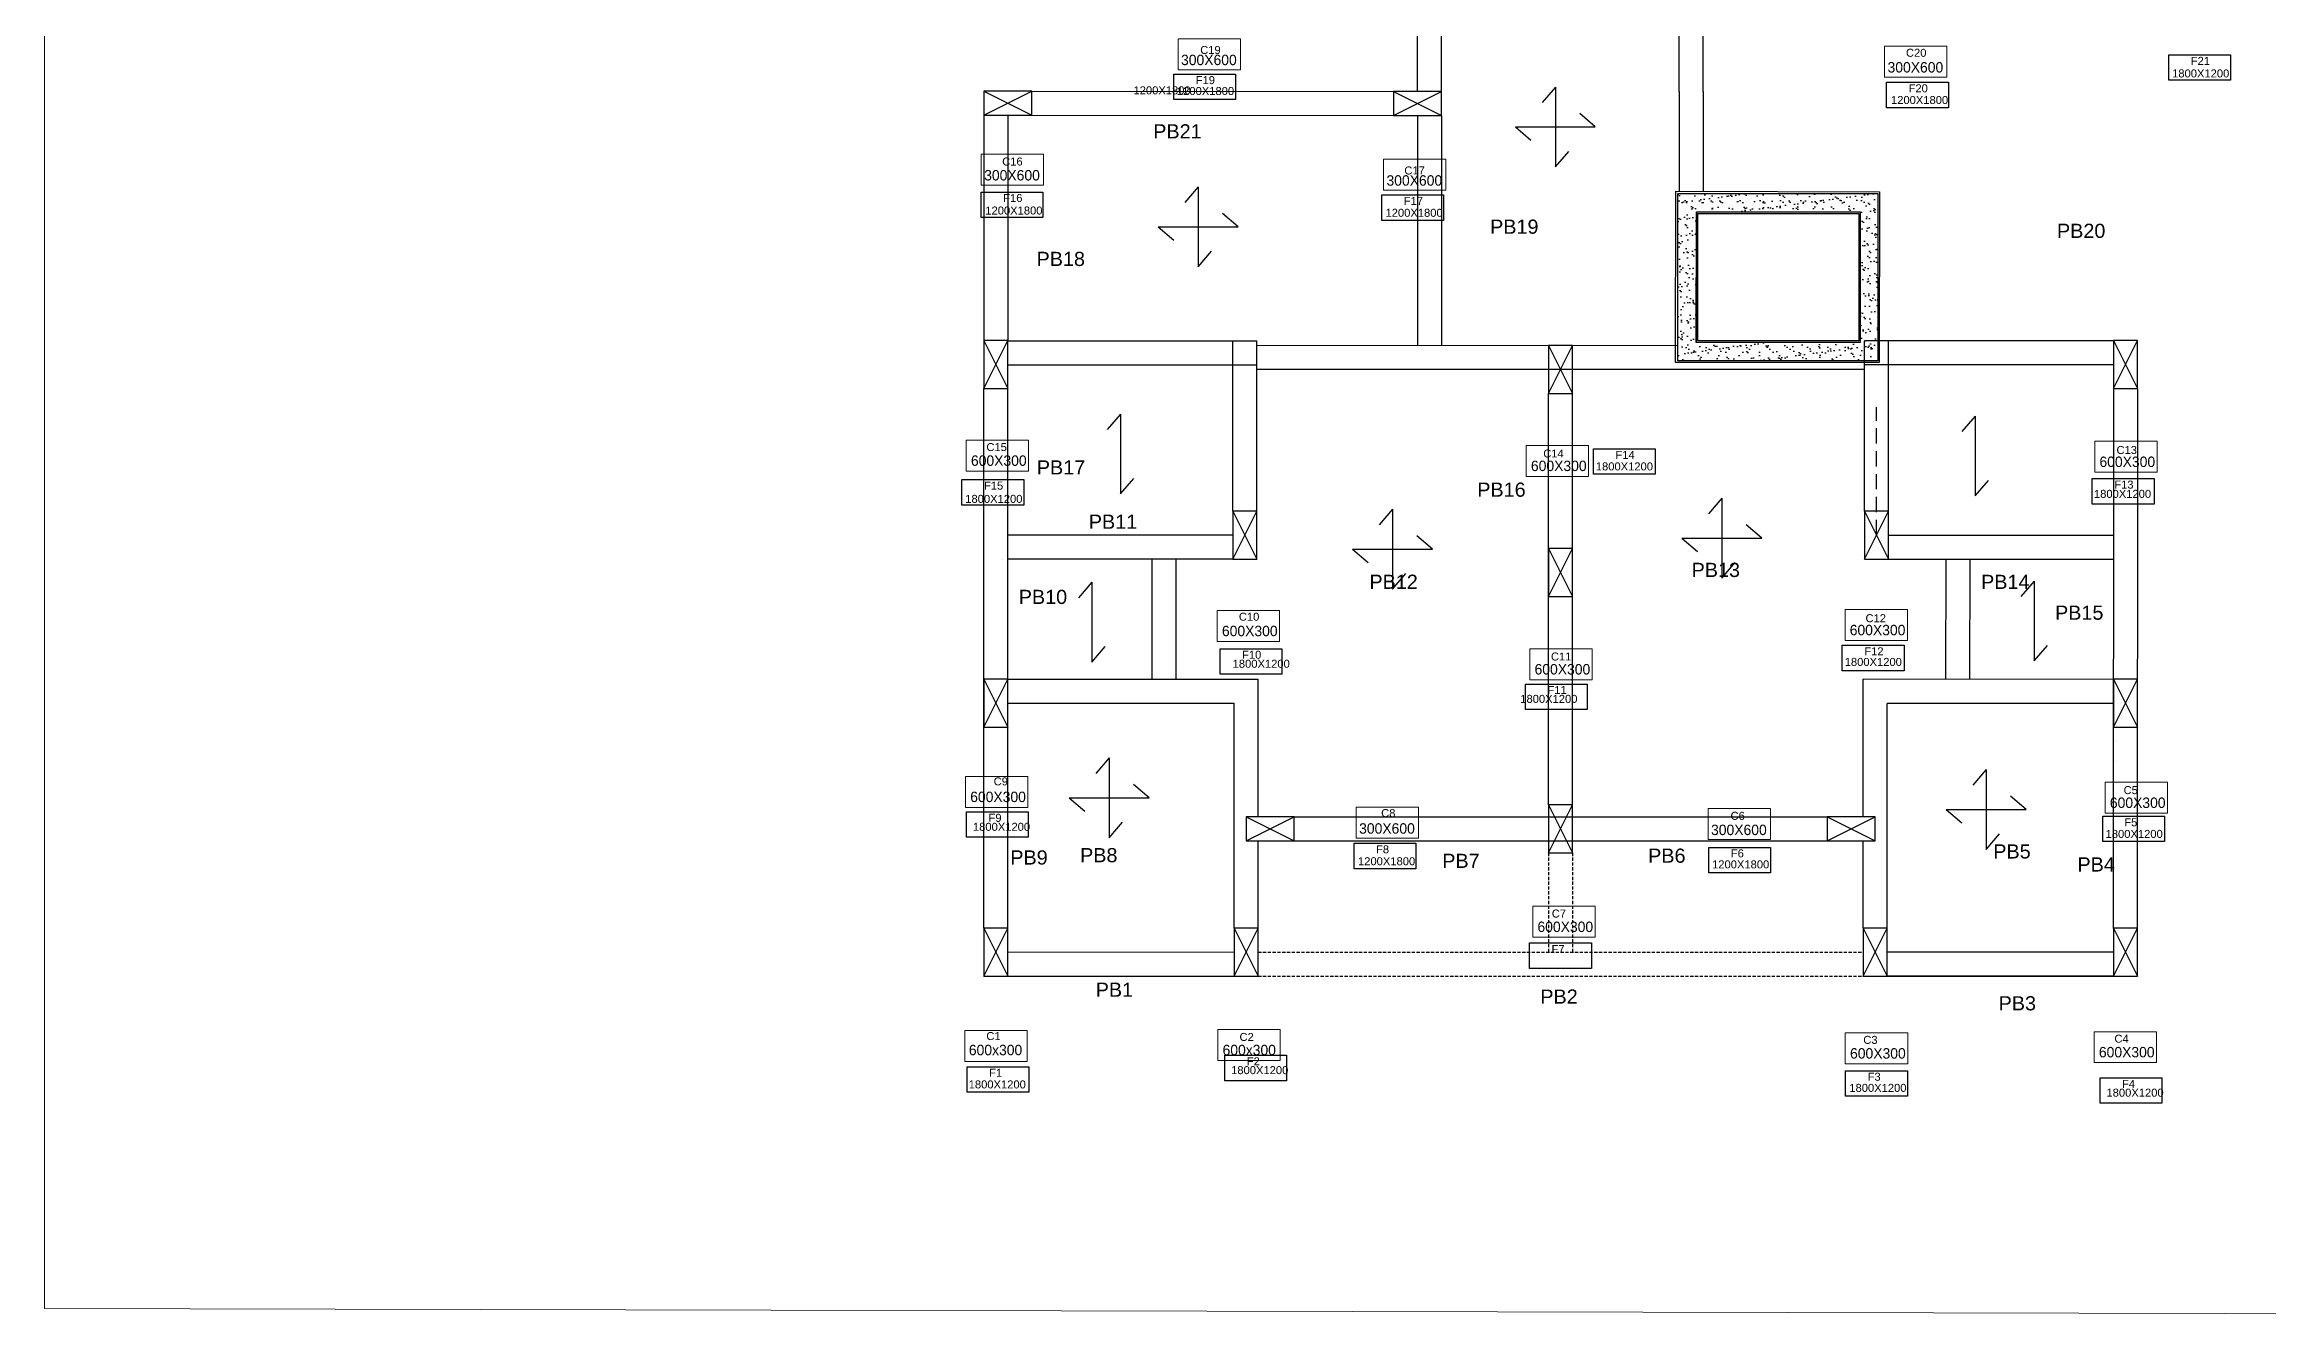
# Model space of a CAD drawing. Header units: millimetres. Extents: x -1932176 to 78768, y -1967 to 1266654.
# Drawn here: x -1793581 to -1765793, y 1205918 to 1221810 of the extents above; entities that cross this region are included whole.
import ezdxf

# ---------------------------------------------------------------- set-up
doc = ezdxf.new("R2010")
doc.units = ezdxf.units.MM
for name, pattern in [('DASHDOTX2', [50.8, 25.4, -12.7, 0, -12.7]), ('DASHED', [0.75, 0.5, -0.25]), ('DASHED2', [9.525, 6.35, -3.175])]:
    doc.linetypes.add(name, pattern=pattern)
for name, color, linetype, lineweight in [('CENTERLINE', 251, 'DASHDOTX2', 15), ('Layer2', 7, 'Continuous', 5), ('SHEET', 7, 'Continuous', 13), ('text', 252, 'Continuous', 5)]:
    doc.layers.add(name, color=color, linetype=linetype, lineweight=lineweight)
doc.layers.add('plinth beam', color=12, linetype='Continuous')
doc.styles.get("Standard").update_dxf_attribs({"font": 'arial.ttf'})

msp = doc.modelspace()

# ---------------------------------------------------------------- hatches: boundary and pattern name
at = {"ltscale": 30}
h = msp.add_hatch(dxfattribs=at)
h.set_pattern_fill('AR-SAND', color=256, scale=3.2)
h.set_pattern_definition([(37.5, (-1761985, 1139231.29), (-5.1201, 156.61224), [0, -123.5456, 0, -138.176, 0, -132.08]), (7.5, (-1761985, 1139231.3), (143.84745, 229.38403), [0, -66.6496, 0, -111.3536, 0, -42.672]), (327.5, (-1762084.97, 1139231.29), (253.11756, 0.4599), [0, -40.64, 0, -146.304, 0, -191.008]), (317.5, (-1762084.97, 1139231.3), (244.33806, 71.3374), [0, -20.32, 0, -95.9104, 0, -109.728])])
h.paths.add_polyline_path([(-1773044.50579, 1219950.34573), (-1773162.39718, 1219950.37569), (-1773162.92897, 1217857.75712), (-1773044.50579, 1217857.73489)])
h.paths.add_polyline_path([(-1771050.65893, 1219949.83904), (-1773044.50579, 1219950.34573), (-1773044.50579, 1217857.73489), (-1771050.65893, 1217857.36054), (-1771050.65893, 1218087.32648), (-1772932.7024, 1218087.75712), (-1772932.39672, 1219707.79902), (-1772932.32898, 1219719.74689), (-1771050.65893, 1219719.74145)])
h.paths.add_polyline_path([(-1770733.22465, 1219949.75838), (-1771050.65893, 1219949.83904), (-1771050.65893, 1219719.74145), (-1770882.69875, 1219719.74096), (-1770883.07227, 1218087.28814), (-1771050.65893, 1218087.32648), (-1771050.65893, 1217857.36054), (-1770733.22465, 1217857.30094)])
h.paths.add_polyline_path([(-1770664.69875, 1219949.74096), (-1770733.22465, 1219949.75838), (-1770733.22465, 1217857.30094), (-1770665.08652, 1217857.28814)])

# ---------------------------------------------------------------- linework, layer by layer
at = {"color": 2}
for p, q in [((-1781839.67754, 1220927.52502), (-1781239.67754, 1221227.52502)), ((-1781839.67754, 1221227.52502), (-1781239.67754, 1220927.52502)), ((-1776716.40749, 1220922.11162), (-1776116.40749, 1221222.11162)), ((-1776716.40749, 1221222.11162), (-1776116.40749, 1220922.11162)), ((-1781838.16724, 1218111.12664), (-1781538.16724, 1217511.12664)), ((-1781838.16724, 1217511.12664), (-1781538.16724, 1218111.12664)), ((-1774780.76279, 1218048.31384), (-1774480.76279, 1217448.31384)), ((-1774780.76279, 1217448.31384), (-1774480.76279, 1218048.31384)), ((-1767719.83306, 1218111.12771), (-1767419.83306, 1217511.12771)), ((-1767719.83306, 1217511.12771), (-1767419.83306, 1218111.12771)), ((-1778727.42713, 1215981.12348), (-1778427.42713, 1215381.12348)), ((-1778727.42713, 1215381.12348), (-1778427.42713, 1215981.12348)), ((-1770830.30904, 1215981.12348), (-1770530.30904, 1215381.12348)), ((-1770830.30904, 1215381.12348), (-1770530.30904, 1215981.12348)), ((-1774781.13591, 1215511.77304), (-1774481.13591, 1214911.77304)), ((-1774781.13591, 1214911.77304), (-1774481.13591, 1215511.77304)), ((-1781838.16724, 1213881.6316), (-1781538.16724, 1213281.6316)), ((-1781838.16724, 1213281.6316), (-1781538.16724, 1213881.6316)), ((-1767719.83306, 1213881.63166), (-1767419.83306, 1213281.63166)), ((-1767719.83306, 1213281.63166), (-1767419.83306, 1213881.63166)), ((-1778559.64704, 1211860.72903), (-1777959.64704, 1212160.72903)), ((-1778559.64704, 1212160.72903), (-1777959.64704, 1211860.72903)), ((-1774781.13591, 1212310.72903), (-1774481.13591, 1211710.72903)), ((-1774781.13591, 1211710.72903), (-1774481.13591, 1212310.72903)), ((-1771298.08913, 1211860.72903), (-1770698.08913, 1212160.72903)), ((-1771298.08913, 1212160.72903), (-1770698.08913, 1211860.72903)), ((-1781838.16724, 1210771.12308), (-1781538.16724, 1210171.12308)), ((-1781838.16724, 1210171.12308), (-1781538.16724, 1210771.12308)), ((-1778709.54875, 1210771.12308), (-1778409.54875, 1210171.12308)), ((-1778709.54875, 1210171.12308), (-1778409.54875, 1210771.12308)), ((-1770848.18742, 1210771.12308), (-1770548.18742, 1210171.12308)), ((-1770848.18742, 1210171.12308), (-1770548.18742, 1210771.12308)), ((-1767719.83306, 1210771.12308), (-1767419.83306, 1210171.12308)), ((-1767719.83306, 1210171.12308), (-1767419.83306, 1210771.12308))]:
    msp.add_line(p, q, dxfattribs=at)
at = {"color": 0}
for p, q in [((-1774694.63369, 1221278.68701), (-1774861.13369, 1221084.68701)), ((-1774694.63369, 1221278.68701), (-1774694.63369, 1220280.68701)), ((-1775193.63369, 1220779.68701), (-1774195.63369, 1220779.68701)), ((-1775193.63369, 1220779.68701), (-1774999.63369, 1220613.18701)), ((-1774195.63369, 1220779.68701), (-1774389.63369, 1220946.18701)), ((-1774694.63369, 1220280.68701), (-1774528.13369, 1220474.68701)), ((-1779159.27957, 1220030.73991), (-1779325.77957, 1219836.73991)), ((-1779159.27957, 1220030.73991), (-1779159.27957, 1219032.73991)), ((-1778660.27957, 1219531.73991), (-1778854.27957, 1219698.23991)), ((-1779658.27957, 1219531.73991), (-1778660.27957, 1219531.73991)), ((-1779658.27957, 1219531.73991), (-1779464.27957, 1219365.23991)), ((-1779159.27957, 1219032.73991), (-1778992.77957, 1219226.73991)), ((-1780132.06371, 1217192.10346), (-1780298.56371, 1216998.10346)), ((-1780132.06371, 1217192.10346), (-1780132.06371, 1216194.10346)), ((-1769448.85066, 1217168.4913), (-1769615.35066, 1216974.4913)), ((-1769448.85066, 1217168.4913), (-1769448.85066, 1216170.4913)), ((-1780132.06371, 1216194.10346), (-1779965.56371, 1216388.10346)), ((-1769448.85066, 1216170.4913), (-1769282.35066, 1216364.4913)), ((-1772613.0093, 1216141.90797), (-1772779.5093, 1215947.90797)), ((-1772613.0093, 1216141.90797), (-1772613.0093, 1215143.90797)), ((-1776730.65968, 1216003.24858), (-1776897.15968, 1215809.24858)), ((-1776730.65968, 1216003.24858), (-1776730.65968, 1215005.24858)), ((-1772114.0093, 1215642.90797), (-1772308.0093, 1215809.40797)), ((-1777229.65968, 1215504.24858), (-1776231.65968, 1215504.24858)), ((-1777229.65968, 1215504.24858), (-1777035.65968, 1215337.74858)), ((-1776231.65968, 1215504.24858), (-1776425.65968, 1215670.74858)), ((-1773112.0093, 1215642.90797), (-1772114.0093, 1215642.90797)), ((-1773112.0093, 1215642.90797), (-1772918.0093, 1215476.40797)), ((-1776730.65968, 1215005.24858), (-1776564.15968, 1215199.24858)), ((-1772613.0093, 1215143.90797), (-1772446.5093, 1215337.90797)), ((-1780487.63923, 1215090.8368), (-1780654.13923, 1214896.8368)), ((-1780487.63923, 1215090.8368), (-1780487.63923, 1214092.8368)), ((-1768708.03337, 1215105.65828), (-1768874.53337, 1214911.65828)), ((-1768708.03337, 1215105.65828), (-1768708.03337, 1214107.65828)), ((-1780487.63923, 1214092.8368), (-1780321.13923, 1214286.8368)), ((-1768708.03337, 1214107.65828), (-1768541.53337, 1214301.65828)), ((-1780271.52874, 1212897.42326), (-1780438.02874, 1212703.42326)), ((-1780271.52874, 1212897.42326), (-1780271.52874, 1211899.42326)), ((-1769308.68191, 1212752.36246), (-1769475.18191, 1212558.36246)), ((-1769308.68191, 1212752.36246), (-1769308.68191, 1211754.36246)), ((-1779772.52874, 1212398.42326), (-1779966.52874, 1212564.92326)), ((-1768809.68191, 1212253.36246), (-1769003.68191, 1212419.86246)), ((-1780770.52874, 1212398.42326), (-1779772.52874, 1212398.42326)), ((-1780770.52874, 1212398.42326), (-1780576.52874, 1212231.92326)), ((-1769807.68191, 1212253.36246), (-1768809.68191, 1212253.36246)), ((-1769807.68191, 1212253.36246), (-1769613.68191, 1212086.86246)), ((-1780271.52874, 1211899.42326), (-1780105.02874, 1212093.42326)), ((-1769308.68191, 1211754.36246), (-1769142.18191, 1211948.36246))]:
    msp.add_line(p, q, dxfattribs=at)
at = {"linetype": 'ByBlock', "transparency": 33554687}
for p, q in [((-1773162.92897, 1217857.75712), (-1773162.39718, 1219950.39647)), ((-1772932.7024, 1218087.75712), (-1772932.32898, 1219719.74689)), ((-1772912.69863, 1219719.7424), (-1772912.69862, 1219719.74684)), ((-1770883.07227, 1218087.28814), (-1772932.7024, 1218087.75712)), ((-1772932.69862, 1218107.75712), (-1772932.6989, 1218107.75712)), ((-1770903.04091, 1218107.59705), (-1772912.69862, 1218107.75305)), ((-1770665.08652, 1217857.28814), (-1773162.92897, 1217857.75712)), ((-1778564.65161, 1215551.12348), (-1778564.64704, 1215551.12348)), ((-1778727.42713, 1215381.12348), (-1778427.42713, 1215381.12348)), ((-1778462.56448, 1210600.61495), (-1778462.5065, 1210600.61495)), ((-1778708.13432, 1210401.12348), (-1778708.13432, 1210401.11535)), ((-1778688.13432, 1210421.12348), (-1778688.14245, 1210421.12348)), ((-1778688.04085, 1210171.12308), (-1778688.04081, 1210171.03232)), ((-1770790.21935, 1210124.80486), (-1770790.21932, 1210124.71411))]:
    msp.add_line(p, q, dxfattribs=at)
at = {"transparency": 16777216}
for p, q in [((-1773162.41729, 1219950.39648), (-1773162.39718, 1219950.39647)), ((-1773162.39718, 1219950.37569), (-1770664.69875, 1219949.74096)), ((-1772932.32898, 1219719.74689), (-1770882.69875, 1219719.74096)), ((-1772912.69863, 1219699.74684), (-1770902.70299, 1219699.74102)), ((-1770882.70332, 1219699.74096), (-1770882.69876, 1219699.74096))]:
    msp.add_line(p, q, dxfattribs=at)
for p, q in [((-1770664.69875, 1219949.74096), (-1770665.08652, 1217857.28814)), ((-1770644.69875, 1219969.74096), (-1770645.15092, 1217837.28814)), ((-1772932.39672, 1219707.79902), (-1772932.7024, 1218087.75712)), ((-1772912.69862, 1218107.75305), (-1772912.69863, 1219699.74684)), ((-1770902.70299, 1219699.74102), (-1770903.04091, 1218107.59705)), ((-1770902.69875, 1219719.74521), (-1770902.69875, 1219719.74102)), ((-1770882.69875, 1219719.74096), (-1770883.07227, 1218087.28814))]:
    msp.add_line(p, q)
at = {"color": 252, "linetype": 'DASHED2', "ltscale": 30}
msp.add_line((-1770680.30904, 1215681.12348), (-1770680.30904, 1217277.1379), dxfattribs=at)
at = {"color": 12, "ltscale": 30}
msp.add_line((-1781606.96682, 1215378.72263), (-1781606.96682, 1215378.72263), dxfattribs=at)
at = {"color": 252, "linetype": 'ByBlock', "true_color": 0x939598, "transparency": 33554687}
for p, q in [((-1767693.07231, 1213116.13511), (-1767693.06418, 1213116.13511)), ((-1767673.0723, 1213096.13511), (-1767673.07231, 1213096.12698)), ((-1767693.16577, 1212866.13471), (-1767693.16581, 1212866.04396))]:
    msp.add_line(p, q, dxfattribs=at)
at = {"linetype": 'DASHED', "ltscale": 80}
for p, q in [((-1774781.13591, 1211710.72903), (-1774781.13591, 1210471.12308)), ((-1774481.13591, 1211710.72903), (-1774481.13591, 1210471.12308)), ((-1778409.54875, 1210471.12308), (-1770848.18742, 1210471.12308)), ((-1778409.54875, 1210171.12308), (-1770848.18742, 1210171.12308))]:
    msp.add_line(p, q, dxfattribs=at)
at = {"color": 252, "ltscale": 30}
for points in [[(-1767027.25025, 1221680.17691), (-1766254.95009, 1221680.17691), (-1766254.95009, 1221362.64568), (-1767027.25025, 1221362.64568)], [(-1779465.01816, 1221440.0378), (-1778692.718, 1221440.0378), (-1778692.718, 1221122.50658), (-1779465.01816, 1221122.50658)], [(-1770554.22951, 1221337.35815), (-1769781.92935, 1221337.35815), (-1769781.92935, 1221019.82693), (-1770554.22951, 1221019.82693)], [(-1781871.71982, 1219967.03859), (-1781099.41966, 1219967.03859), (-1781099.41966, 1219649.50737), (-1781871.71982, 1219649.50737)], [(-1776864.36821, 1219930.53447), (-1776092.06805, 1219930.53447), (-1776092.06805, 1219613.00325), (-1776864.36821, 1219613.00325)], [(-1774217.82317, 1216758.03469), (-1773445.52301, 1216758.03469), (-1773445.52301, 1216440.50347), (-1774217.82317, 1216440.50347)], [(-1782112.41527, 1216373.5903), (-1781340.11511, 1216373.5903), (-1781340.11511, 1216056.05908), (-1782112.41527, 1216056.05908)], [(-1767983.0988, 1216386.41497), (-1767210.79864, 1216386.41497), (-1767210.79864, 1216068.88375), (-1767983.0988, 1216068.88375)], [(-1778886.233, 1214260.34032), (-1778113.93284, 1214260.34032), (-1778113.93284, 1213942.8091), (-1778886.233, 1213942.8091)], [(-1771108.03987, 1214303.60965), (-1770335.73971, 1214303.60965), (-1770335.73971, 1213986.07843), (-1771108.03987, 1213986.07843)], [(-1775067.93288, 1213820.06771), (-1774295.63271, 1213820.06771), (-1774295.63271, 1213502.53648), (-1775067.93288, 1213502.53648)], [(-1782055.43229, 1212223.25553), (-1781283.13213, 1212223.25553), (-1781283.13213, 1211905.72431), (-1782055.43229, 1211905.72431)], [(-1767852.54754, 1212169.49464), (-1767080.24737, 1212169.49464), (-1767080.24737, 1211851.96342), (-1767852.54754, 1211851.96342)], [(-1777211.0363, 1211829.85811), (-1776438.73613, 1211829.85811), (-1776438.73613, 1211512.32689), (-1777211.0363, 1211512.32689)], [(-1772776.21525, 1211778.89979), (-1772003.91509, 1211778.89979), (-1772003.91509, 1211461.36857), (-1772776.21525, 1211461.36857)], [(-1775016.91287, 1210584.46147), (-1774244.61271, 1210584.46147), (-1774244.61271, 1210266.93025), (-1775016.91287, 1210266.93025)], [(-1778826.58476, 1209181.26124), (-1778054.2846, 1209181.26124), (-1778054.2846, 1208863.73002), (-1778826.58476, 1208863.73002)], [(-1782046.7039, 1209038.67906), (-1781274.40374, 1209038.67906), (-1781274.40374, 1208721.14784), (-1782046.7039, 1208721.14784)], [(-1771066.45912, 1208988.53112), (-1770294.15896, 1208988.53112), (-1770294.15896, 1208670.9999), (-1771066.45912, 1208670.9999)], [(-1767885.63172, 1208899.37328), (-1767113.33156, 1208899.37328), (-1767113.33156, 1208581.84206), (-1767885.63172, 1208581.84206)]]:
    msp.add_lwpolyline(points, close=True, dxfattribs=at)
at = {"color": 2}
for points in [[(-1781839.67754, 1220927.52502), (-1781239.67754, 1220927.52502), (-1781239.67754, 1221227.52502), (-1781839.67754, 1221227.52502)], [(-1776716.40749, 1220922.11162), (-1776116.40749, 1220922.11162), (-1776116.40749, 1221222.11162), (-1776716.40749, 1221222.11162)], [(-1781838.16724, 1217511.12664), (-1781538.16724, 1217511.12664), (-1781538.16724, 1218111.12664), (-1781838.16724, 1218111.12664)], [(-1774780.76279, 1217448.31384), (-1774480.76279, 1217448.31384), (-1774480.76279, 1218048.31384), (-1774780.76279, 1218048.31384)], [(-1767719.83306, 1217511.12771), (-1767419.83306, 1217511.12771), (-1767419.83306, 1218111.12771), (-1767719.83306, 1218111.12771)], [(-1778727.42713, 1215381.12348), (-1778427.42713, 1215381.12348), (-1778427.42713, 1215981.12348), (-1778727.42713, 1215981.12348)], [(-1770830.30904, 1215381.12348), (-1770530.30904, 1215381.12348), (-1770530.30904, 1215981.12348), (-1770830.30904, 1215981.12348)], [(-1774781.13591, 1214911.77304), (-1774481.13591, 1214911.77304), (-1774481.13591, 1215511.77304), (-1774781.13591, 1215511.77304)], [(-1781838.16724, 1213281.6316), (-1781538.16724, 1213281.6316), (-1781538.16724, 1213881.6316), (-1781838.16724, 1213881.6316)], [(-1767719.83306, 1213281.63166), (-1767419.83306, 1213281.63166), (-1767419.83306, 1213881.63166), (-1767719.83306, 1213881.63166)], [(-1778559.64704, 1211860.72903), (-1777959.64704, 1211860.72903), (-1777959.64704, 1212160.72903), (-1778559.64704, 1212160.72903)], [(-1774781.13591, 1211710.72903), (-1774481.13591, 1211710.72903), (-1774481.13591, 1212310.72903), (-1774781.13591, 1212310.72903)], [(-1771298.08913, 1211860.72903), (-1770698.08913, 1211860.72903), (-1770698.08913, 1212160.72903), (-1771298.08913, 1212160.72903)], [(-1781838.16724, 1210171.12308), (-1781538.16724, 1210171.12308), (-1781538.16724, 1210771.12308), (-1781838.16724, 1210771.12308)], [(-1778709.54875, 1210171.12308), (-1778409.54875, 1210171.12308), (-1778409.54875, 1210771.12308), (-1778709.54875, 1210771.12308)], [(-1770848.18742, 1210171.12308), (-1770548.18742, 1210171.12308), (-1770548.18742, 1210771.12308), (-1770848.18742, 1210771.12308)], [(-1767719.83306, 1210171.12308), (-1767419.83306, 1210171.12308), (-1767419.83306, 1210771.12308), (-1767719.83306, 1210771.12308)]]:
    msp.add_lwpolyline(points, close=True, dxfattribs=at)
at = {"transparency": 16777216}
msp.add_lwpolyline([(-1770645.15092, 1217837.28814), (-1773194.92171, 1217837.75712), (-1773190.06433, 1219975.52447), (-1770644.69875, 1219969.74096)], dxfattribs=at)
at = {"layer": 'Layer2', "color": 252, "true_color": 0x939598, "transparency": 33554687}
for points in [[(-1779411.39517, 1221882.15652), (-1778631.65076, 1221882.15652), (-1778631.65076, 1221494.97594), (-1779411.39517, 1221494.97594)], [(-1770580.16884, 1221789.97934), (-1769800.42442, 1221789.97934), (-1769800.42442, 1221402.79876), (-1770580.16884, 1221402.79876)], [(-1781872.25026, 1220441.23735), (-1781092.50584, 1220441.23735), (-1781092.50584, 1220054.05678), (-1781872.25026, 1220054.05678)], [(-1776843.42912, 1220376.32055), (-1776063.68471, 1220376.32055), (-1776063.68471, 1219989.13997), (-1776843.42912, 1219989.13997)], [(-1782058.71791, 1216866.93677), (-1781278.97349, 1216866.93677), (-1781278.97349, 1216479.75619), (-1782058.71791, 1216479.75619)], [(-1775058.9599, 1216801.62761), (-1774279.21549, 1216801.62761), (-1774279.21549, 1216414.44704), (-1775058.9599, 1216414.44704)], [(-1767952.5196, 1216852.49409), (-1767172.77519, 1216852.49409), (-1767172.77519, 1216465.31351), (-1767952.5196, 1216465.31351)], [(-1778921.64482, 1214738.58079), (-1778141.9004, 1214738.58079), (-1778141.9004, 1214351.40021), (-1778921.64482, 1214351.40021)], [(-1771074.25266, 1214750.25892), (-1770294.50825, 1214750.25892), (-1770294.50825, 1214363.07834), (-1771074.25266, 1214363.07834)], [(-1775013.66396, 1214260.10593), (-1774233.91955, 1214260.10593), (-1774233.91955, 1213872.92535), (-1775013.66396, 1213872.92535)], [(-1782068.09163, 1212666.17671), (-1781288.34721, 1212666.17671), (-1781288.34721, 1212278.99614), (-1782068.09163, 1212278.99614)], [(-1767822.38678, 1212592.866), (-1767042.64237, 1212592.866), (-1767042.64237, 1212205.68543), (-1767822.38678, 1212205.68543)], [(-1777185.32511, 1212280.36355), (-1776405.5807, 1212280.36355), (-1776405.5807, 1211893.18298), (-1777185.32511, 1211893.18298)], [(-1772786.45262, 1212262.73208), (-1772006.70821, 1212262.73208), (-1772006.70821, 1211875.55151), (-1772786.45262, 1211875.55151)], [(-1774977.55108, 1211042.68948), (-1774197.80667, 1211042.68948), (-1774197.80667, 1210655.50891), (-1774977.55108, 1210655.50891)], [(-1782078.03945, 1209489.31046), (-1781298.29504, 1209489.31046), (-1781298.29504, 1209102.12988), (-1782078.03945, 1209102.12988)], [(-1778913.662, 1209503.32253), (-1778133.91759, 1209503.32253), (-1778133.91759, 1209116.14196), (-1778913.662, 1209116.14196)], [(-1771070.18124, 1209461.41084), (-1770290.43683, 1209461.41084), (-1770290.43683, 1209074.23027), (-1771070.18124, 1209074.23027)], [(-1767959.70527, 1209476.5716), (-1767179.96086, 1209476.5716), (-1767179.96086, 1209089.39102), (-1767959.70527, 1209089.39102)]]:
    msp.add_lwpolyline(points, close=True, dxfattribs=at)
at = {"layer": 'plinth beam'}
for p, q in [((-1776116.40749, 1221222.11162), (-1776116.40749, 1222677.12399)), ((-1773145.11808, 1221222.11162), (-1773145.11808, 1222677.12399)), ((-1776416.40749, 1221222.11162), (-1776416.40749, 1222377.12399)), ((-1772845.11808, 1221222.11162), (-1772845.11808, 1222377.12399)), ((-1781239.67754, 1221227.52502), (-1776716.40749, 1221222.11162)), ((-1773145.11808, 1221222.11162), (-1773147.95076, 1219975.42878)), ((-1772845.11808, 1221222.11162), (-1772847.95231, 1219974.74713)), ((-1781839.67754, 1220927.52502), (-1781839.67754, 1218111.12664)), ((-1781539.67754, 1220927.52502), (-1781539.67754, 1218111.12664)), ((-1781240.03657, 1220927.52523), (-1776716.76653, 1220922.11183)), ((-1776416.40748, 1220922.18785), (-1776417.13793, 1218047.80298)), ((-1776116.40749, 1220922.11162), (-1776117.13794, 1218047.72675)), ((-1781539.67754, 1218108.10605), (-1778427.42713, 1218108.10605)), ((-1778727.42713, 1215981.12348), (-1778727.42713, 1218108.10605)), ((-1778427.42713, 1215981.12348), (-1778427.42713, 1218108.10605)), ((-1773162.88088, 1218046.976), (-1778427.42713, 1218048.31384)), ((-1767718.32277, 1218108.10605), (-1770830.57318, 1218108.10605)), ((-1770830.57318, 1215981.12348), (-1770830.57318, 1218108.10605)), ((-1770530.57318, 1215981.12348), (-1770530.57318, 1218108.10605)), ((-1781539.67754, 1217808.10605), (-1778427.42713, 1217808.10605)), ((-1770830.57318, 1217748.31384), (-1778427.42713, 1217748.31384)), ((-1767718.32277, 1217808.10605), (-1770830.57318, 1217808.10605)), ((-1781838.16724, 1210771.12308), (-1781838.16724, 1217511.12664)), ((-1781538.16724, 1210771.12308), (-1781538.16724, 1217511.12664)), ((-1774781.13591, 1212310.72903), (-1774781.13591, 1217448.31384)), ((-1774481.13591, 1212310.72903), (-1774481.13591, 1217448.31384)), ((-1767719.37647, 1210765.84182), (-1767714.22469, 1217505.84342)), ((-1767419.37656, 1210765.61252), (-1767414.22478, 1217505.61411)), ((-1778727.42713, 1215681.12348), (-1781539.67754, 1215681.12348)), ((-1770530.57318, 1215681.12348), (-1767718.32277, 1215681.12348)), ((-1770526.36276, 1215677.9892), (-1767714.11318, 1215675.83964)), ((-1778727.42713, 1215381.12348), (-1781539.67754, 1215381.12348)), ((-1779738.16724, 1215381.12348), (-1779738.16724, 1213881.6316)), ((-1779438.16724, 1215381.12348), (-1779438.16724, 1213881.6316)), ((-1770530.57318, 1215381.12348), (-1767718.32277, 1215381.12348)), ((-1770526.59207, 1215377.98929), (-1767714.34248, 1215375.83972)), ((-1769815.85216, 1215377.44603), (-1769816.99831, 1213877.95459)), ((-1769515.85225, 1215377.21672), (-1769516.9984, 1213877.72528)), ((-1781538.16724, 1213881.6316), (-1778409.54875, 1213881.6316)), ((-1778409.54875, 1212160.72903), (-1778409.54875, 1213881.6316)), ((-1770846.93189, 1212157.83876), (-1770845.6165, 1213878.74082)), ((-1767716.99893, 1213876.34944), (-1770845.6165, 1213878.74082)), ((-1781538.16724, 1213581.6316), (-1778709.54875, 1213581.6316)), ((-1778709.54875, 1210771.12308), (-1778709.54875, 1213581.6316)), ((-1770547.99413, 1210768.0039), (-1770545.8459, 1213578.5116)), ((-1767717.22823, 1213576.34953), (-1770545.8459, 1213578.5116)), ((-1777959.64704, 1212160.72903), (-1771298.08913, 1212160.72903)), ((-1778409.54875, 1210771.12308), (-1778409.54875, 1211860.72903)), ((-1777959.64704, 1211860.72903), (-1771298.08913, 1211860.72903)), ((-1770848.18742, 1210771.12308), (-1770848.18742, 1211860.72903)), ((-1770847.99404, 1210768.23321), (-1770847.1612, 1211857.83885)), ((-1770548.18742, 1210771.12308), (-1770548.18742, 1211860.72903)), ((-1781539.35735, 1210474.14349), (-1778709.22856, 1210471.1229)), ((-1767719.83306, 1210471.12308), (-1770548.18742, 1210471.12308)), ((-1781838.16724, 1210171.12308), (-1778409.54875, 1210171.12308)), ((-1781539.67754, 1210174.14366), (-1778709.54875, 1210171.12308)), ((-1770848.18742, 1210171.12308), (-1767419.83306, 1210171.12308)), ((-1767719.83306, 1210171.12308), (-1770548.18742, 1210171.12308))]:
    msp.add_line(p, q, dxfattribs=at)
at = {"layer": 'SHEET'}
msp.add_lwpolyline([(-1793580.96538, 1236257.2633), (-1749989.33459, 1236155.46055), (-1749989.33459, 1205917.79103), (-1793580.96538, 1206019.59378)], close=True, dxfattribs=at)

# ---------------------------------------------------------------- texts
at = {"color": 252, "ltscale": 30, "char_height": 100, "attachment_point": 1}
for s, width, insert in [('F21', 0.0813718, (-1766752.48833, 1221655.27806)), ('F19', 0.0813718, (-1779190.25624, 1221415.13895)), ('F20', 0.0813718, (-1770279.46759, 1221312.4593)), ('\\P1800X1200', 1.3378704, (-1766985.32966, 1221665.27738)), ('\\P1200X1800', 1.3378704, (-1779968.11197, 1221453.73222)), ('\\P1200X1800', 1.3378704, (-1779424.79092, 1221445.62012)), ('\\P1200X1800', 1.3378704, (-1770499.25426, 1221332.98753)), ('F16', 0.0813718, (-1781596.9579, 1219942.13974)), ('\\P1200X1800', 1.3378704, (-1781820.31002, 1219952.34257)), ('\\P1200X1800', 1.3378704, (-1776817.83865, 1219924.2984)), ('F17', 0.0813718, (-1776589.60629, 1219905.63562)), ('\\P1800X1200', 1.3378704, (-1774189.03649, 1216755.35703)), ('F14', 0.0813718, (-1773943.06124, 1216733.13584)), ('F15', 0.0813718, (-1781837.65335, 1216348.69145)), ('F13', 0.0813718, (-1767708.33688, 1216361.51612)), ('\\P1800X1200', 1.3378704, (-1782070.7871, 1216349.97311)), ('\\P1800X1200', 1.3378704, (-1767962.27307, 1216412.33858)), ('\\P1800X1200', 1.3378704, (-1778728.82351, 1214289.92384)), ('F10', 0.0813718, (-1778611.47108, 1214235.44147)), ('\\P1800X1200', 1.3378704, (-1771077.88637, 1214312.95669)), ('F12', 0.0813718, (-1770833.27795, 1214278.7108)), ('\\P1800X1200', 1.3378704, (-1775133.10182, 1213851.35655)), ('F11', 0.0813718, (-1774793.17095, 1213795.16886)), ('F9', 0.0813718, (-1781780.67037, 1212198.35668)), ('F5', 0.0813718, (-1767583.40882, 1212142.4277)), ('\\P1800X1200', 1.3378704, (-1781975.1715, 1212252.83905)), ('\\P1800X1200', 1.3378704, (-1767816.92005, 1212163.93484)), ('\\P1200X1800', 1.3378704, (-1777161.63072, 1211822.52674)), ('F8', 0.0813718, (-1776936.27437, 1211804.95926)), ('\\P1200X1800', 1.3378704, (-1772735.83021, 1211783.36165)), ('F6', 0.0813718, (-1772501.45332, 1211754.00094)), ('F7', 0.0813718, (-1774742.15094, 1210559.56262)), ('F2', 0.0813718, (-1778551.82284, 1209156.36239)), ('\\P1800X1200', 1.3378704, (-1782028.09812, 1209034.37338)), ('F1', 0.0813718, (-1781771.94198, 1209013.78021)), ('\\P1800X1200', 1.3378704, (-1778747.5518, 1209212.55008)), ('\\P1800X1200', 1.3378704, (-1771020.23991, 1208990.96051)), ('F3', 0.0813718, (-1770791.69719, 1208963.63227)), ('F4', 0.0813718, (-1767610.8698, 1208874.47444)), ('\\P1800X1200', 1.3378704, (-1767805.98485, 1208931.0714))]:
    msp.add_mtext_dynamic_manual_height_columns(s, width=width, gutter_width=12.5, heights=[0], dxfattribs=dict(at, insert=insert))
at = {"layer": 'CENTERLINE'}
for s, p in [('PB21', (-1779721.40466, 1220636.7476)), ('PB19', (-1775510.36411, 1219445.32791)), ('PB20', (-1768424.3147, 1219393.55388)), ('PB18', (-1781179.673, 1219042.60442)), ('PB17', (-1781176.3859, 1216437.92416)), ('PB16', (-1775670.91917, 1216160.00675)), ('PB11', (-1780526.51904, 1215759.3197)), ('PB12', (-1777019.08906, 1215009.07494)), ('PB13', (-1772991.59017, 1215157.18926)), ('PB10', (-1781402.32552, 1214819.91933)), ('PB14', (-1769373.37768, 1215007.66936)), ('PB15', (-1768448.73094, 1214623.16031)), ('PB9', (-1781507.86245, 1211564.66873)), ('PB8', (-1780635.73938, 1211593.58825)), ('PB7', (-1776108.62426, 1211522.38236)), ('PB6', (-1773535.04955, 1211587.158)), ('PB5', (-1769220.72564, 1211640.01665)), ('PB4', (-1768168.50995, 1211477.54769)), ('PB1', (-1780440.36281, 1209912.3185)), ('PB2', (-1774882.71432, 1209826.39553)), ('PB3', (-1769154.05888, 1209742.95722))]:
    msp.add_text(s, height=177.016682, dxfattribs=at).set_placement(p)
at = {"layer": 'Layer2', "color": 252, "linetype": 'ByBlock', "lineweight": 9, "true_color": 0x939598, "transparency": 16777216, "char_height": 130, "attachment_point": 1}
for s, insert in [('{\\fCentury Gothic|b0|i0|c0|p34;300X600}', (-1779373.62263, 1221682.21993)), ('{\\fCentury Gothic|b0|i0|c0|p34;300X600}', (-1770542.39629, 1221590.04275)), ('{\\fCentury Gothic|b0|i0|c0|p34;300X600}', (-1781834.47771, 1220241.30077)), ('{\\fCentury Gothic|b0|i0|c0|p34;300X600}', (-1776805.65658, 1220176.38397)), ('{\\fCentury Gothic|b0|i0|c0|p34;600X300}', (-1781999.74386, 1216675.98391)), ('{\\fCentury Gothic|b0|i0|c0|p34;600X300}', (-1774999.98585, 1216610.67475)), ('{\\fCentury Gothic|b0|i0|c0|p34;600X300}', (-1767893.54555, 1216661.54122)), ('{\\fCentury Gothic|b0|i0|c0|p34;600X300}', (-1778862.67077, 1214547.62793)), ('{\\fCentury Gothic|b0|i0|c0|p34;600X300}', (-1771015.27861, 1214559.30605)), ('{\\fCentury Gothic|b0|i0|c0|p34;600X300}', (-1774954.68991, 1214069.15307)), ('{\\fCentury Gothic|b0|i0|c0|p34;600X300}', (-1782009.11758, 1212475.22385)), ('{\\fCentury Gothic|b0|i0|c0|p34;600X300}', (-1767763.41273, 1212401.91314)), ('{\\fCentury Gothic|b0|i0|c0|p34;300X600}', (-1777147.55256, 1212080.42697)), ('{\\fCentury Gothic|b0|i0|c0|p34;300X600}', (-1772748.68008, 1212062.7955)), ('{\\fCentury Gothic|b0|i0|c0|p34;600X300}', (-1774918.57704, 1210851.73662)), ('{\\fCentury Gothic|b0|i0|c0|p34;600x300}', (-1782025.9296, 1209312.36967)), ('{\\fCentury Gothic|b0|i0|c0|p34;600x300}', (-1778854.68795, 1209312.36967)), ('{\\fCentury Gothic|b0|i0|c0|p34;600X300}', (-1771011.2072, 1209270.45798)), ('{\\fCentury Gothic|b0|i0|c0|p34;600X300}', (-1767900.73122, 1209285.61873))]:
    msp.add_mtext_dynamic_manual_height_columns(s, width=741.9718666, gutter_width=57.3737, heights=[0], dxfattribs=dict(at, insert=insert))
at = {"layer": 'text', "color": 252, "true_color": 0x939598, "transparency": 16777216, "char_height": 99.743185, "attachment_point": 1}
for s, insert in [('C19', (-1779133.75373, 1221791.7113)), ('C20', (-1770311.87473, 1221756.51883)), ('C16', (-1781609.19854, 1220397.58355)), ('C17', (-1776582.3278, 1220285.87533)), ('C15', (-1781806.53883, 1216830.35735)), ('C14', (-1774845.90859, 1216749.85559)), ('C13', (-1767680.63127, 1216793.61151)), ('C10', (-1778650.98475, 1214710.66526)), ('C12', (-1770817.69481, 1214692.12447)), ('C11', (-1774750.21304, 1214213.6438)), ('C9', (-1781715.76953, 1212653.20758)), ('C5', (-1767591.82794, 1212544.40141)), ('C8', (-1776872.08593, 1212257.40148)), ('C6', (-1772504.86808, 1212223.15568)), ('C7', (-1774739.30711, 1211002.22671)), ('C1', (-1781807.21134, 1209471.46863)), ('C2', (-1778642.56322, 1209460.61653)), ('C3', (-1770845.16425, 1209424.03993)), ('C4', (-1767706.4749, 1209438.73458))]:
    msp.add_mtext_dynamic_manual_height_columns(s, width=1.2192188, gutter_width=1, heights=[0], dxfattribs=dict(at, insert=insert))

doc.saveas('drawing.dxf')
